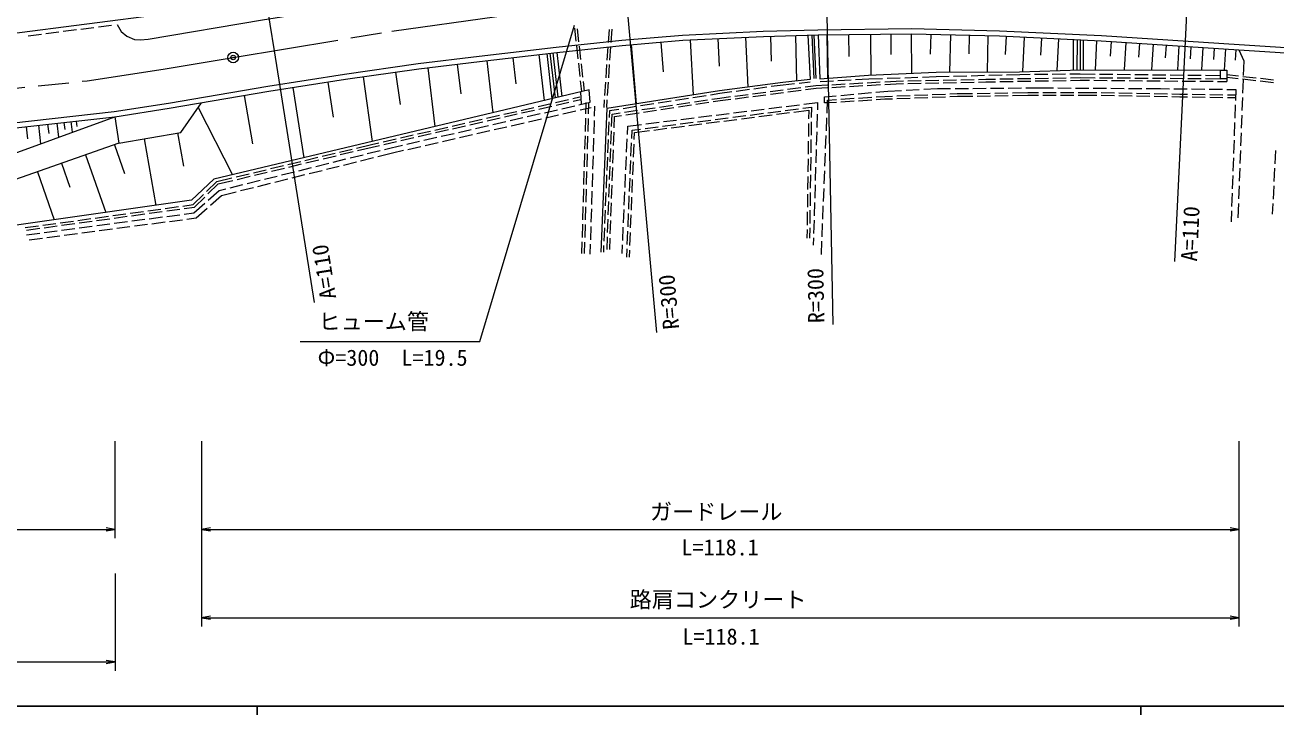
# Model space of a CAD drawing. Units: millimetres at full size, sheet at 1:1000; details may follow other scales. Extents: x 40000 to 680000, y 20000 to 380000.
# Drawn here: x 241737 to 383284, y 204000 to 282074 of the extents above; entities that cross this region are included whole.
import ezdxf
from ezdxf.enums import TextEntityAlignment as Align

# ---------------------------------------------------------------- set-up
doc = ezdxf.new("R2010")
doc.units = ezdxf.units.MM
doc.header["$LTSCALE"] = 1000
doc.header["$PDMODE"] = 32
doc.header["$PDSIZE"] = 500
doc.linetypes.add('CHAIN', pattern=[18.5, 12, -1.5, 3.5, -1.5])
for name, color, linetype, lineweight in [('M-BGD', 7, 'Continuous', 13), ('M-BMK', 2, 'CHAIN', 13), ('M-BMK-SRVR', 3, 'Continuous', 13), ('M-STR-HTXT', 7, 'Continuous', 13), ('M-TTL-BAND', 7, 'Continuous', 25)]:
    doc.layers.add(name, color=color, linetype=linetype, lineweight=lineweight)
doc.styles.add('ＭＳ ゴシック', font='')
doc.styles.get('ＭＳ ゴシック').set_extended_font_data('MS Gothic')

# ---------------------------------------------------------------- blocks, each defined once
blk = doc.blocks.new('open_arrow')
at = {"color": 0, "linetype": 'Continuous', "lineweight": -2}
blk.add_lwpolyline([(7.5, 1.25), (0, 0), (7.5, -1.25)], dxfattribs=at)

msp = doc.modelspace()

# ---------------------------------------------------------------- linework, layer by layer
at = {"layer": 'M-BGD'}
for p, q in [((248054, 281619), (249541, 281811)), ((250037, 281875), (251525, 282067)), ((304110, 280232), (303945, 281722)), ((242103, 280852), (243591, 281044)), ((244087, 281108), (245574, 281300)), ((246070, 281364), (247558, 281556)), ((304419, 280161), (304254, 281652)), ((307756, 280087), (307856, 281584)), ((308056, 280091), (308157, 281588)), ((317017, 280383), (317320, 274145)), ((320137, 280535), (320288, 277416)), ((323256, 280686), (323530, 275045)), ((326077, 280806), (326152, 277983)), ((328900, 280881), (329036, 275735)), ((330314, 280918), (330565, 275891)), ((331032, 276015), (330799, 280931)), ((331265, 276015), (331032, 280931)), ((331466, 280948), (331671, 275969)), ((332466, 280960), (332526, 276037)), ((334928, 280990), (334958, 278529)), ((337390, 281020), (337445, 276419)), ((339690, 281048), (339718, 278747)), ((341991, 281076), (342045, 276608)), ((344225, 281023), (344170, 278789)), ((346458, 280968), (346354, 276734)), ((348575, 280916), (348523, 278799)), ((350692, 280864), (350591, 276766)), ((352741, 280795), (352641, 278748)), ((354788, 280695), (354598, 276802)), ((356734, 280601), (356640, 278654)), ((358681, 280506), (358506, 276913)), ((360359, 276965), (360380, 280423)), ((360795, 276978), (360816, 280402)), ((361153, 276988), (361174, 280385)), ((361488, 276988), (361509, 280369)), ((362981, 280297), (362820, 276987)), ((301747, 273822), (301176, 278887)), ((302071, 273899), (301504, 278922)), ((302502, 274002), (301941, 278969)), ((304329, 278244), (304164, 279735)), ((304639, 278173), (304474, 279664)), ((307622, 278091), (307722, 279588)), ((307923, 278096), (308023, 279592)), ((310309, 279844), (310879, 273138)), ((313662, 280129), (313947, 276776)), ((364634, 280199), (364528, 278545)), ((366288, 280092), (366088, 276987)), ((367840, 279992), (367740, 278439)), ((369393, 279892), (369206, 276986)), ((370846, 279798), (370753, 278345)), ((372299, 279705), (372124, 276985)), ((373659, 279617), (373571, 278258)), ((375019, 279530), (374855, 276985)), ((376291, 279448), (376209, 278175)), ((377564, 279366), (377410, 276984)), ((378754, 279289), (378678, 278098)), ((379095, 279267), (379634, 278013)), ((290643, 277636), (291040, 274304)), ((293975, 278032), (294669, 272137)), ((296922, 278378), (297269, 275431)), ((299869, 278725), (300482, 273521)), ((301386, 273736), (300809, 278847)), ((304549, 276256), (304384, 277747)), ((304858, 276185), (304694, 277676)), ((307488, 276096), (307588, 277593)), ((307789, 276100), (307889, 277597)), ((379634, 278013), (379573, 276380)), ((279982, 276216), (281029, 268891)), ((283645, 276739), (284168, 273077)), ((287311, 277239), (288104, 270575)), ((337212, 275982), (338777, 276033)), ((339277, 276050), (340776, 276099)), ((341276, 276115), (342775, 276164)), ((343275, 276180), (344841, 276231)), ((344841, 276231), (346314, 276272)), ((346814, 276286), (348313, 276328)), ((348813, 276341), (350312, 276383)), ((350812, 276397), (352312, 276438)), ((352811, 276452), (354285, 276493)), ((354046, 276006), (355546, 276032)), ((354285, 276493), (355460, 276503)), ((355960, 276507), (357460, 276519)), ((356046, 276041), (357546, 276067)), ((357960, 276523), (359460, 276535)), ((358046, 276076), (359545, 276102)), ((359960, 276539), (361136, 276549)), ((360045, 276111), (361136, 276130)), ((361136, 276549), (362824, 276529)), ((361136, 276130), (362824, 276116)), ((363324, 276524), (364824, 276506)), ((363324, 276111), (364824, 276099)), ((365324, 276500), (366824, 276483)), ((365324, 276095), (366824, 276082)), ((367324, 276477), (368824, 276460)), ((367324, 276078), (368824, 276066)), ((369324, 276454), (370824, 276437)), ((369324, 276062), (370824, 276049)), ((371324, 276431), (372824, 276413)), ((371324, 276045), (372824, 276032)), ((373323, 276028), (374823, 276016)), ((373324, 276407), (374823, 276390)), ((375323, 276384), (377012, 276365)), ((377705, 276169), (379012, 276023)), ((377739, 276467), (379046, 276321)), ((379543, 276266), (381033, 276099)), ((381530, 276044), (383021, 275877)), ((272023, 274999), (273267, 267044)), ((276001, 275621), (276623, 271643)), ((304736, 274563), (304604, 275759)), ((305034, 274596), (304913, 275688)), ((307354, 274100), (307455, 275597)), ((307655, 274105), (307756, 275601)), ((323700, 274766), (322213, 274566)), ((325682, 275032), (324196, 274832)), ((326039, 274549), (327527, 274741)), ((327535, 275281), (326178, 275099)), ((328816, 275412), (327535, 275281)), ((328023, 274805), (329511, 274997)), ((328058, 274507), (329545, 274699)), ((330595, 275592), (329314, 275462)), ((330007, 275061), (331225, 275218)), ((330041, 274763), (331252, 274919)), ((331225, 275218), (332525, 275292)), ((331252, 274919), (332544, 274993)), ((331695, 275670), (333205, 275755)), ((333024, 275320), (334522, 275405)), ((333044, 275021), (334541, 275105)), ((333704, 275783), (335202, 275868)), ((335021, 275433), (336518, 275518)), ((335040, 275134), (336538, 275218)), ((335701, 275897), (337212, 275982)), ((337018, 275546), (338515, 275631)), ((337037, 275247), (338535, 275331)), ((339014, 275659), (340315, 275732)), ((339034, 275360), (340326, 275433)), ((339367, 274595), (340923, 274673)), ((340315, 275732), (341136, 275749)), ((340326, 275433), (341145, 275450)), ((341423, 274698), (342921, 274773)), ((341636, 275760), (343136, 275791)), ((341645, 275460), (343145, 275491)), ((343420, 274798), (344976, 274876)), ((343636, 275801), (345136, 275832)), ((343645, 275501), (345144, 275533)), ((344976, 274876), (346474, 274888)), ((345635, 275843), (347135, 275874)), ((345644, 275543), (347144, 275574)), ((346974, 274892), (348474, 274904)), ((347635, 275884), (349135, 275915)), ((347644, 275584), (349143, 275615)), ((348974, 274908), (350474, 274921)), ((349635, 275926), (350456, 275943)), ((349643, 275626), (350462, 275643)), ((350456, 275943), (351547, 275962)), ((350462, 275643), (351550, 275662)), ((350974, 274925), (352474, 274937)), ((352047, 275971), (353546, 275997)), ((352050, 275671), (353550, 275697)), ((352974, 274941), (354474, 274953)), ((354050, 275706), (355550, 275732)), ((354974, 274957), (356473, 274969)), ((356049, 275741), (357549, 275767)), ((356473, 274969), (358105, 274958)), ((358049, 275776), (359549, 275802)), ((358605, 274955), (360105, 274945)), ((360049, 275811), (361137, 275830)), ((360605, 274941), (362105, 274931)), ((361137, 275830), (362187, 275821)), ((362605, 274928), (364105, 274918)), ((362687, 275817), (364187, 275804)), ((364605, 274914), (366105, 274904)), ((364687, 275800), (366187, 275788)), ((366605, 274901), (368105, 274890)), ((366687, 275784), (368187, 275771)), ((368604, 274887), (370236, 274876)), ((368687, 275767), (370187, 275754)), ((370236, 274876), (371240, 274865)), ((370687, 275750), (372186, 275738)), ((371740, 274859), (373240, 274843)), ((372686, 275734), (374186, 275721)), ((373739, 274837), (375239, 274821)), ((374686, 275717), (376186, 275705)), ((375323, 276012), (377012, 275998)), ((375739, 274815), (377239, 274799)), ((376686, 275700), (377736, 275692)), ((377739, 275998), (377736, 275692)), ((377739, 274793), (378742, 274782)), ((378742, 274782), (378698, 273539)), ((379555, 275880), (379499, 274381)), ((379509, 275967), (381000, 275801)), ((381497, 275746), (382988, 275579)), ((266545, 274102), (267480, 268630)), ((299808, 272859), (301270, 273193)), ((301758, 273304), (303220, 273637)), ((301825, 273012), (303288, 273345)), ((303708, 273748), (304528, 273935)), ((303775, 273456), (304595, 273643)), ((304420, 273046), (305679, 273334)), ((304598, 274501), (304663, 273102)), ((305210, 273304), (305173, 272017)), ((305510, 273295), (305473, 272008)), ((307264, 272744), (307321, 273601)), ((307563, 272724), (307622, 273606)), ((314848, 273455), (313366, 273223)), ((316824, 273763), (315342, 273532)), ((315496, 273090), (316979, 273311)), ((318800, 274072), (317318, 273841)), ((317474, 273385), (318957, 273607)), ((317640, 273107), (319123, 273328)), ((320361, 274316), (319294, 274150)), ((319452, 273681), (320358, 273816)), ((319618, 273402), (320400, 273519)), ((320358, 273816), (321576, 273973)), ((321718, 274499), (320361, 274316)), ((320400, 273519), (321611, 273675)), ((322072, 274037), (323560, 274229)), ((322107, 273739), (323595, 273931)), ((324056, 274293), (325544, 274485)), ((324090, 273995), (325578, 274187)), ((326074, 274251), (327562, 274443)), ((329855, 273109), (331418, 273302)), ((331418, 273302), (331394, 272487)), ((332186, 273938), (333536, 274062)), ((332196, 273269), (332186, 273938)), ((332542, 273282), (332196, 273269)), ((332493, 272087), (332554, 273588)), ((332554, 273588), (333544, 273652)), ((332574, 273289), (333561, 273352)), ((334034, 274107), (335528, 274244)), ((334043, 273684), (335540, 273780)), ((334060, 273384), (335557, 273480)), ((336026, 274290), (337520, 274426)), ((336039, 273812), (337536, 273908)), ((336056, 273512), (337553, 273608)), ((338017, 274472), (339367, 274595)), ((338035, 273940), (339024, 274003)), ((338052, 273640), (339039, 273703)), ((339024, 274003), (339877, 274035)), ((339039, 273703), (339889, 273735)), ((340377, 274053), (341876, 274109)), ((340388, 273753), (341887, 273809)), ((342375, 274127), (343874, 274183)), ((342387, 273827), (343886, 273883)), ((344374, 274201), (345873, 274257)), ((344386, 273901), (345884, 273957)), ((346373, 274275), (347226, 274307)), ((346384, 273975), (347234, 274007)), ((347226, 274307), (348960, 274332)), ((347234, 274007), (348966, 274032)), ((349460, 274340), (350960, 274362)), ((349466, 274040), (350965, 274062)), ((351460, 274369), (352960, 274391)), ((351465, 274069), (352965, 274091)), ((353460, 274398), (355194, 274424)), ((353465, 274098), (355197, 274124)), ((355194, 274424), (356403, 274428)), ((355197, 274124), (356403, 274128)), ((356903, 274429), (358403, 274434)), ((356903, 274129), (358403, 274134)), ((358903, 274436), (360403, 274441)), ((358903, 274136), (360403, 274141)), ((360903, 274443), (362111, 274447)), ((360903, 274143), (362109, 274147)), ((362109, 274147), (362999, 274131)), ((362111, 274447), (363003, 274431)), ((363499, 274122), (364999, 274094)), ((363503, 274422), (365003, 274394)), ((365499, 274085), (366999, 274058)), ((365503, 274385), (367002, 274358)), ((367499, 274049), (368998, 274022)), ((367502, 274349), (369002, 274322)), ((369498, 274013), (370998, 273985)), ((369502, 274313), (371002, 274285)), ((371498, 273976), (372388, 273960)), ((371502, 274276), (372393, 274260)), ((372388, 273960), (373282, 273947)), ((372393, 274260), (373286, 274247)), ((373782, 273939), (375282, 273917)), ((373786, 274239), (375286, 274217)), ((375781, 273910), (377281, 273887)), ((375786, 274210), (377286, 274187)), ((377781, 273880), (378675, 273867)), ((377786, 274180), (378679, 274167)), ((379480, 273882), (379424, 272383)), ((261340, 272746), (265228, 265130)), ((293958, 271526), (295420, 271859)), ((295908, 271970), (297370, 272304)), ((295975, 271678), (297438, 272011)), ((297858, 272415), (299320, 272748)), ((297925, 272123), (299388, 272456)), ((298571, 271710), (300033, 272044)), ((299875, 272567), (301338, 272900)), ((300520, 272155), (301983, 272489)), ((300657, 271571), (302119, 271905)), ((302470, 272601), (303933, 272935)), ((302607, 272016), (304069, 272350)), ((304556, 272462), (305813, 272749)), ((306190, 272901), (306154, 271770)), ((307853, 272361), (307821, 271600)), ((308920, 272528), (307853, 272361)), ((308108, 270586), (308160, 271994)), ((308160, 271994), (309067, 272129)), ((308451, 271734), (309233, 271851)), ((310896, 272837), (309414, 272605)), ((309562, 272203), (311045, 272425)), ((309728, 271924), (311211, 272146)), ((312872, 273146), (311390, 272914)), ((311540, 272499), (313023, 272720)), ((311706, 272220), (313189, 272442)), ((313518, 272794), (315001, 273016)), ((313684, 272516), (315167, 272737)), ((315662, 272811), (317145, 273033)), ((317946, 271632), (319435, 271817)), ((319931, 271878), (321419, 272063)), ((321810, 271638), (323298, 271828)), ((321916, 272124), (323404, 272309)), ((323794, 271892), (325282, 272082)), ((323900, 272370), (325389, 272555)), ((324778, 271715), (326266, 271905)), ((325778, 272145), (327265, 272335)), ((325885, 272616), (327374, 272801)), ((326762, 271969), (328250, 272159)), ((327761, 272399), (329249, 272589)), ((327870, 272862), (329359, 273047)), ((328746, 272222), (330413, 272435)), ((329745, 272652), (330717, 272777)), ((330413, 272435), (330398, 271444)), ((330717, 272777), (330701, 271613)), ((331378, 271987), (331333, 270488)), ((378680, 273039), (378626, 271540)), ((379406, 271883), (379350, 270384)), ((241859, 270570), (242014, 269184)), ((243245, 270726), (243480, 268626)), ((244295, 270843), (244413, 269793)), ((245345, 270961), (245523, 269371)), ((246140, 271050), (246229, 270255)), ((246935, 271139), (247070, 269935)), ((247537, 271207), (247605, 270605)), ((288108, 270192), (289570, 270526)), ((290058, 270637), (291520, 270970)), ((290125, 270345), (291588, 270678)), ((292008, 271081), (293470, 271415)), ((292075, 270789), (293538, 271122)), ((292721, 270373), (294184, 270708)), ((294025, 271234), (295488, 271567)), ((294671, 270819), (296134, 271153)), ((294808, 270235), (296270, 270569)), ((296621, 271264), (298083, 271598)), ((296757, 270680), (298220, 271014)), ((298707, 271125), (300169, 271460)), ((305158, 271517), (305115, 270018)), ((305458, 271509), (305415, 270009)), ((306139, 271270), (306092, 269771)), ((307800, 271101), (307737, 269602)), ((308403, 270451), (308451, 271734)), ((309890, 269679), (309932, 270638)), ((309932, 270638), (311495, 270832)), ((311890, 270370), (313378, 270561)), ((311992, 270894), (313480, 271078)), ((312875, 270194), (314363, 270384)), ((313874, 270624), (315362, 270814)), ((313976, 271140), (315465, 271324)), ((314858, 270447), (316346, 270637)), ((315858, 270878), (317346, 271068)), ((315961, 271386), (317450, 271571)), ((316842, 270701), (318330, 270891)), ((317842, 271131), (319330, 271321)), ((318826, 270954), (320314, 271145)), ((319826, 271385), (321314, 271575)), ((320810, 271208), (322298, 271398)), ((322794, 271461), (324282, 271652)), ((330391, 270944), (330370, 269444)), ((330694, 271113), (330673, 269613)), ((332412, 270089), (332473, 271587)), ((378608, 271041), (378554, 269542)), ((255228, 269197), (256546, 261668)), ((258993, 269856), (259652, 266092)), ((282258, 268859), (283720, 269192)), ((284208, 269303), (285670, 269637)), ((284275, 269011), (285738, 269344)), ((286158, 269748), (287620, 270081)), ((286225, 269456), (287688, 269789)), ((286872, 269037), (288334, 269371)), ((288175, 269900), (289638, 270233)), ((288822, 269483), (290284, 269817)), ((288958, 268898), (290421, 269232)), ((290772, 269928), (292234, 270262)), ((290908, 269344), (292370, 269678)), ((292858, 269789), (294320, 270123)), ((305101, 269518), (305058, 268019)), ((305401, 269509), (305357, 268010)), ((306076, 269271), (306029, 267772)), ((307716, 269103), (307652, 267604)), ((308034, 268588), (308090, 270087)), ((308329, 268452), (308385, 269951)), ((309802, 267681), (309868, 269180)), ((310383, 269242), (310422, 270183)), ((310422, 270183), (311395, 270307)), ((310678, 269103), (310712, 269917)), ((310712, 269917), (312379, 270130)), ((330363, 268944), (330342, 267444)), ((330665, 269113), (330644, 267613)), ((331318, 269988), (331272, 268489)), ((332330, 268090), (332392, 269589)), ((378536, 269042), (378483, 267543)), ((379331, 269885), (379275, 268386)), ((251850, 268519), (252989, 265261)), ((275359, 267221), (276818, 267570)), ((277304, 267687), (278763, 268037)), ((277413, 267405), (278872, 267754)), ((279249, 268153), (280950, 268561)), ((279358, 267871), (281018, 268269)), ((280470, 267519), (281925, 267881)), ((280950, 268561), (281770, 268748)), ((281018, 268269), (281838, 268455)), ((281654, 267196), (283315, 267609)), ((282325, 268567), (283788, 268900)), ((282410, 268002), (283176, 268193)), ((283176, 268193), (284435, 268480)), ((283315, 267609), (284571, 267896)), ((284922, 268592), (286385, 268926)), ((285059, 268007), (286521, 268342)), ((287009, 268453), (288471, 268787)), ((307960, 266589), (308015, 268088)), ((308255, 266453), (308311, 267952)), ((310300, 267243), (310363, 268742)), ((310595, 267105), (310657, 268603)), ((331257, 267989), (331211, 266490)), ((332249, 266092), (332310, 267591)), ((379257, 267886), (379201, 266387)), ((383194, 266379), (383271, 267877)), ((245871, 266429), (246822, 263709)), ((248591, 267380), (250870, 260863)), ((269524, 265823), (270983, 266172)), ((271469, 266289), (272928, 266638)), ((271579, 266006), (273037, 266356)), ((273414, 266755), (274873, 267104)), ((273524, 266472), (274982, 266822)), ((274647, 266070), (276103, 266432)), ((275468, 266939), (276927, 267288)), ((276588, 266553), (278044, 266915)), ((277772, 266230), (279228, 266592)), ((278529, 267036), (279984, 267398)), ((279713, 266713), (281168, 267075)), ((305043, 267519), (305000, 266019)), ((305343, 267510), (305300, 266011)), ((306013, 267272), (305966, 265773)), ((307631, 267104), (307568, 265606)), ((309715, 265683), (309780, 267182)), ((310218, 265245), (310280, 266744)), ((310512, 265106), (310574, 266605)), ((330335, 266944), (330313, 265445)), ((330637, 267113), (330616, 265613)), ((378465, 267043), (378411, 265544)), ((243150, 265478), (245053, 260037)), ((263447, 264366), (265148, 264774)), ((265635, 264890), (267093, 265240)), ((265744, 264608), (267203, 264958)), ((267580, 265356), (269038, 265706)), ((267689, 265074), (269147, 265424)), ((268825, 264621), (270281, 264983)), ((269634, 265540), (271092, 265890)), ((270766, 265104), (272221, 265466)), ((271950, 264780), (273405, 265143)), ((272706, 265587), (274162, 265949)), ((273890, 265264), (275346, 265626)), ((275831, 265747), (277287, 266109)), ((304985, 265520), (304942, 264020)), ((305285, 265511), (305242, 264012)), ((305951, 265273), (305904, 263774)), ((307547, 265106), (307484, 263608)), ((307885, 264590), (307941, 266089)), ((308181, 264455), (308236, 265954)), ((309627, 263685), (309693, 265184)), ((310135, 263247), (310197, 264746)), ((330306, 264945), (330285, 263445)), ((330609, 265113), (330587, 263613)), ((331196, 265990), (331150, 264491)), ((332168, 264093), (332229, 265592)), ((378393, 265044), (378339, 263545)), ((379182, 265887), (379126, 264388)), ((383090, 264382), (383168, 265880)), ((262283, 263232), (263447, 264366)), ((262427, 262954), (263598, 264094)), ((262456, 262248), (263693, 263344)), ((263598, 264094), (265258, 264492)), ((263693, 263344), (264458, 263534)), ((264943, 263655), (266399, 264017)), ((266127, 263331), (267583, 263694)), ((266884, 264138), (268340, 264500)), ((268068, 263814), (269524, 264177)), ((270009, 264297), (271464, 264660)), ((304928, 263520), (304885, 262021)), ((305228, 263512), (305184, 262012)), ((307811, 262592), (307867, 264091)), ((308106, 262456), (308162, 263955)), ((310429, 263108), (310491, 264607)), ((331135, 263991), (331089, 262492)), ((332086, 262095), (332147, 263594)), ((379108, 263889), (379052, 262390)), ((382987, 262384), (383064, 263882)), ((260760, 261749), (261925, 262883)), ((260846, 260820), (262082, 261916)), ((260899, 261465), (262069, 262605)), ((262730, 261689), (263981, 262797)), ((263981, 262797), (265642, 263211)), ((305888, 263274), (305841, 261775)), ((307463, 263108), (307399, 261609)), ((307737, 260593), (307793, 262092)), ((308032, 260458), (308088, 261957)), ((309540, 261687), (309605, 263186)), ((310052, 261249), (310114, 262747)), ((310346, 261110), (310409, 262608)), ((330278, 262945), (330257, 261445)), ((330580, 263113), (330559, 261614)), ((331074, 261992), (331029, 260493)), ((378321, 263046), (378267, 261547)), ((379033, 261890), (378972, 260257)), ((382898, 260678), (382961, 261885)), ((251665, 260506), (253152, 260709)), ((253647, 260777), (255133, 260980)), ((253802, 260496), (255288, 260699)), ((255628, 261048), (257115, 261251)), ((255784, 260766), (257270, 260969)), ((257610, 261319), (259096, 261522)), ((257765, 261037), (259252, 261240)), ((257776, 260418), (259264, 260613)), ((259592, 261589), (260760, 261749)), ((259747, 261308), (260899, 261465)), ((259759, 260678), (260846, 260820)), ((261106, 260249), (262356, 261357)), ((304870, 261521), (304827, 260022)), ((305170, 261513), (305127, 260013)), ((305825, 261275), (305778, 259776)), ((307378, 261110), (307315, 259611)), ((309452, 259689), (309518, 261187)), ((309969, 259250), (310031, 260749)), ((310264, 259111), (310326, 260610)), ((330250, 260945), (330228, 259445)), ((330552, 261114), (330531, 259614)), ((332005, 260097), (332066, 261596)), ((378250, 261047), (378205, 259804)), ((241757, 259153), (243244, 259356)), ((241913, 258871), (243399, 259074)), ((243739, 259424), (245225, 259627)), ((243894, 259142), (245380, 259345)), ((245721, 259694), (247207, 259897)), ((245876, 259413), (247362, 259616)), ((245878, 258858), (247366, 259053)), ((247702, 259965), (249188, 260168)), ((247857, 259683), (249344, 259886)), ((247861, 259118), (249349, 259313)), ((249684, 260236), (251170, 260439)), ((249839, 259954), (251325, 260157)), ((249844, 259378), (251332, 259573)), ((251821, 260225), (253307, 260428)), ((251827, 259638), (253315, 259833)), ((252128, 259072), (253615, 259267)), ((253810, 259898), (255298, 260093)), ((254111, 259332), (255598, 259527)), ((255793, 260158), (257281, 260353)), ((256094, 259592), (257581, 259787)), ((258077, 259852), (259564, 260047)), ((260060, 260112), (261106, 260249)), ((304813, 259522), (304769, 258023)), ((305112, 259514), (305069, 258014)), ((305762, 259276), (305715, 257777)), ((307294, 259112), (307230, 257613)), ((307663, 258595), (307718, 260094)), ((307958, 258459), (308014, 259958)), ((309365, 257691), (309430, 259189)), ((330524, 259114), (330507, 257950)), ((331013, 259993), (330968, 258494)), ((331924, 258098), (331985, 259597)), ((241912, 258338), (243399, 258533)), ((242212, 257772), (243700, 257967)), ((243895, 258598), (245382, 258793)), ((244195, 258032), (245683, 258227)), ((246179, 258292), (247666, 258487)), ((248162, 258552), (249649, 258747)), ((250145, 258812), (251632, 259007)), ((307592, 256688), (307644, 258095)), ((307892, 256676), (307939, 257959)), ((309886, 257252), (309948, 258751)), ((310181, 257113), (310243, 258612)), ((330221, 258945), (330207, 257954)), ((330953, 257994), (330928, 257179)), ((304755, 257523), (304718, 256236)), ((305055, 257514), (305018, 256228)), ((305700, 257277), (305664, 256146)), ((307209, 257113), (307177, 256353)), ((309301, 256232), (309343, 257191)), ((309826, 255811), (309866, 256753)), ((310126, 255799), (310160, 256614)), ((331842, 256097), (331903, 257599))]:
    msp.add_line(p, q, dxfattribs=at)
for points in [[(252173, 282151), (252609, 281348), (253245, 280814), (254110, 280445), (254810, 280407), (255688, 280483), (268619, 282644), (279571, 284380), (291481, 286202), (300807, 287371), (309564, 288230), (320592, 289002), (332870, 289432), (343918, 289317), (357741, 288802), (376401, 287829), (412848, 285826), (451141, 283336), (481321, 281919), (498450, 281017)], [(129580, 281441), (143211, 280911), (158267, 280342), (181051, 279431), (198028, 278870), (209350, 278870), (220496, 279326), (229296, 279945), (239950, 281078), (257523, 283345)], [(228055, 269627), (251821, 272291), (257962, 273245), (269226, 275169), (277895, 276524), (286238, 277716), (293108, 278534), (301847, 279562), (309255, 280357), (316125, 280941), (325262, 281385), (331455, 281548), (342052, 281677), (352007, 281431), (363539, 280871), (379133, 279866), (384383, 279539)], [(228108, 269029), (251900, 271696), (258059, 272653), (269323, 274577), (277984, 275931), (286315, 277121), (293178, 277938), (301914, 278966), (309312, 279759), (316165, 280342), (325285, 280785), (331466, 280948), (342048, 281077), (351985, 280832), (363505, 280272), (379095, 279267), (384348, 278940)], [(331671, 275969), (337174, 276408), (344850, 276723), (354279, 276793), (361153, 276988), (377012, 276984)], [(305679, 273334), (305586, 274736), (263097, 264623), (260573, 262240), (235710, 258711), (233653, 255720)], [(330565, 275891), (327500, 275579), (320318, 274613), (307564, 272619), (306877, 256366)], [(252347, 268693), (259357, 269920), (261713, 273277)], [(230356, 264222), (231456, 264242), (251900, 271696), (252347, 268693), (232998, 261928), (231649, 259334)]]:
    msp.add_lwpolyline(points, dxfattribs=at)
msp.add_lwpolyline([(377012, 276984), (377739, 276984), (377739, 275998), (377012, 275998)], close=True, dxfattribs=at)
at = {"layer": 'M-BMK'}
msp.add_lwpolyline([(229799, 273781), (248753, 275763), (257375, 277078), (265291, 278403), (283244, 281389), (295757, 283124), (309797, 284670)], dxfattribs=at)
at = {"layer": 'M-BMK-SRVR'}
msp.add_circle((265291, 278403), 600, dxfattribs=at)
msp.add_point((265291, 278403), dxfattribs=at)
at = {"layer": 'M-STR-HTXT'}
for p, q in [((265376, 307664), (269911, 279171)), ((309797, 284670), (313207, 247283)), ((332409, 285736), (333140, 248201)), ((373179, 284115), (371791, 255297)), ((293210, 246247), (303910, 282040)), ((269911, 279171), (274446, 250679)), ((272886, 246247), (293210, 246247)), ((251900, 235000), (251900, 224000)), ((261713, 235000), (261713, 214000)), ((379095, 235000), (379095, 214000)), ((151656, 225000), (251900, 225000)), ((261713, 225000), (379095, 225000)), ((251925, 220000), (251925, 209000)), ((261713, 215000), (379095, 215000)), ((159719, 210000), (251925, 210000))]:
    msp.add_line(p, q, dxfattribs=at)
at = {"layer": 'M-TTL-BAND'}
for p, q in [((40000, 205000), (579000, 205000)), ((268000, 205000), (268000, 204000)), ((368000, 205000), (368000, 204000))]:
    msp.add_line(p, q, dxfattribs=at)

# ---------------------------------------------------------------- block references
at = {"layer": 'M-STR-HTXT', "xscale": 133, "yscale": 133, "rotation": 180}
for p in [(251900, 225000), (379095, 225000), (379095, 215000), (251925, 210000)]:
    msp.add_blockref('open_arrow', p, dxfattribs=at)
at = {"layer": 'M-STR-HTXT', "xscale": 133, "yscale": 133}
for p in [(261713, 225000), (261713, 215000)]:
    msp.add_blockref('open_arrow', p, dxfattribs=at)

# ---------------------------------------------------------------- texts
at = {"layer": 'M-STR-HTXT', "style": 'ＭＳ ゴシック'}
for s, rotation, p in [('A=110', 87.242, (373591, 258460)), ('A=110', 99.044, (275561, 254143)), ('R=300', 95.21, (314574, 250729)), ('R=300', 91.116, (331209, 251458))]:
    msp.add_text(s, height=1833, rotation=rotation, dxfattribs=at).set_placement(p, align=Align.MIDDLE_CENTER)
for s, p in [('ヒューム管', (281194, 247060)), ('L=118.1', (320385, 221509)), ('L=118.1', (320490, 211414))]:
    msp.add_text(s, height=1833, dxfattribs=at).set_placement(p, align=Align.BOTTOM_CENTER)
msp.add_text('Φ=300\u3000L=19.5', height=1833, dxfattribs=at).set_placement((274841, 242964), align=Align.BOTTOM_LEFT)
for s, p in [('ガードレール', (319947, 227004)), ('路肩コンクリート', (320158, 217066))]:
    msp.add_text(s, height=1833, dxfattribs=at).set_placement(p, align=Align.MIDDLE_CENTER)

doc.saveas('drawing.dxf')
